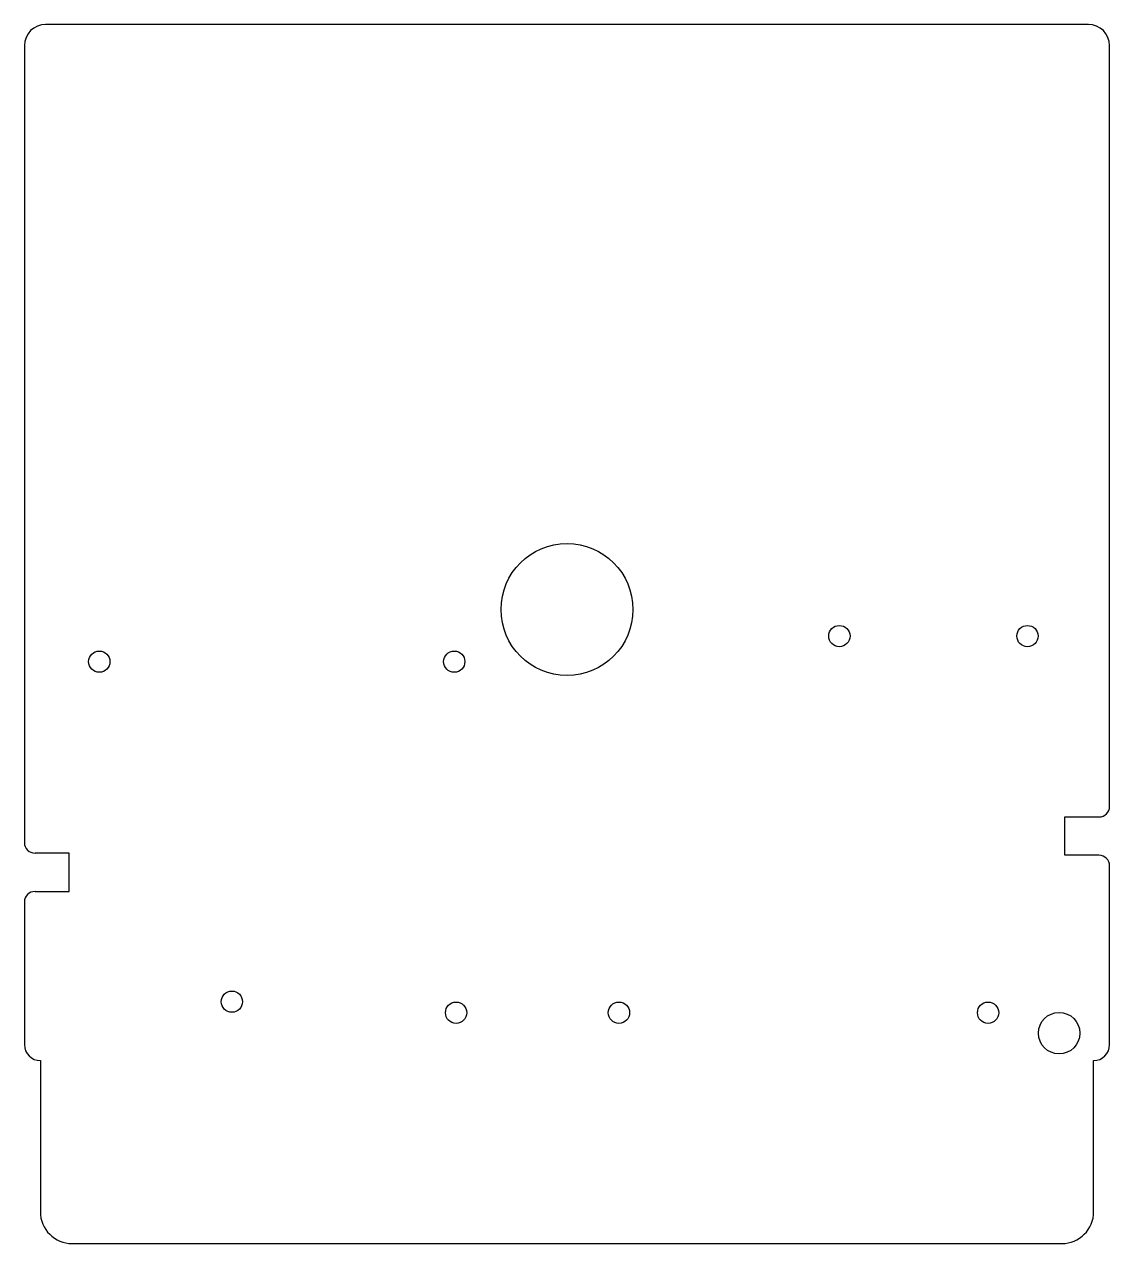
# Model space of a CAD drawing. Header units: millimetres. Extents: x 0 to 51, y -30.8 to 26.5.
import ezdxf

# ---------------------------------------------------------------- set-up
doc = ezdxf.new("R2010")
doc.units = ezdxf.units.MM

msp = doc.modelspace()

# ---------------------------------------------------------------- linework, layer by layer
at = {"color": 7, "linetype": 'Continuous', "lineweight": 25}
for p, q in [((50, 26.5), (1, 26.5)), ((0, 25.5), (0, -11.95)), ((51, -10.25), (51, 25.5)), ((48.9, -12.55), (48.9, -10.75)), ((48.9, -10.75), (50.5, -10.75)), ((2.1, -12.45), (0.5, -12.45)), ((2.1, -14.25), (2.1, -12.45)), ((50.5, -12.55), (48.9, -12.55)), ((51, -21.45), (51, -13.05)), ((0.5, -14.25), (2.1, -14.25)), ((0, -14.75), (0, -21.45)), ((0.75, -22.2), (0.75, -29.3)), ((50.25, -29.3), (50.25, -22.2)), ((2.25, -30.8), (48.75, -30.8))]:
    msp.add_line(p, q, dxfattribs=at)
for centre, radius in [((25.5, -1), 3.1), ((38.3, -2.25), 0.5), ((47.14, -2.25), 0.5), ((3.52, -3.45), 0.5), ((20.2, -3.45), 0.5), ((9.75, -19.43), 0.5), ((20.29, -19.95), 0.5), ((27.94, -19.95), 0.5), ((45.29, -19.95), 0.5), ((48.627, -20.91), 0.975)]:
    msp.add_circle(centre, radius, dxfattribs=at)
for centre, radius, start, end in [((1, 25.5), 1, 90, 180), ((50, 25.5), 1, 0, 90), ((50.5, -10.25), 0.5, 270, 0), ((0.5, -11.95), 0.5, 180, 270), ((50.5, -13.05), 0.5, 0, 90), ((0.5, -14.75), 0.5, 90, 180), ((0.75, -21.45), 0.75, 180, 270), ((50.25, -21.45), 0.75, 270, 0), ((2.25, -29.3), 1.5, 180, 270), ((48.75, -29.3), 1.5, 270, 0)]:
    msp.add_arc(centre, radius, start, end, dxfattribs=at)

doc.saveas('drawing.dxf')
